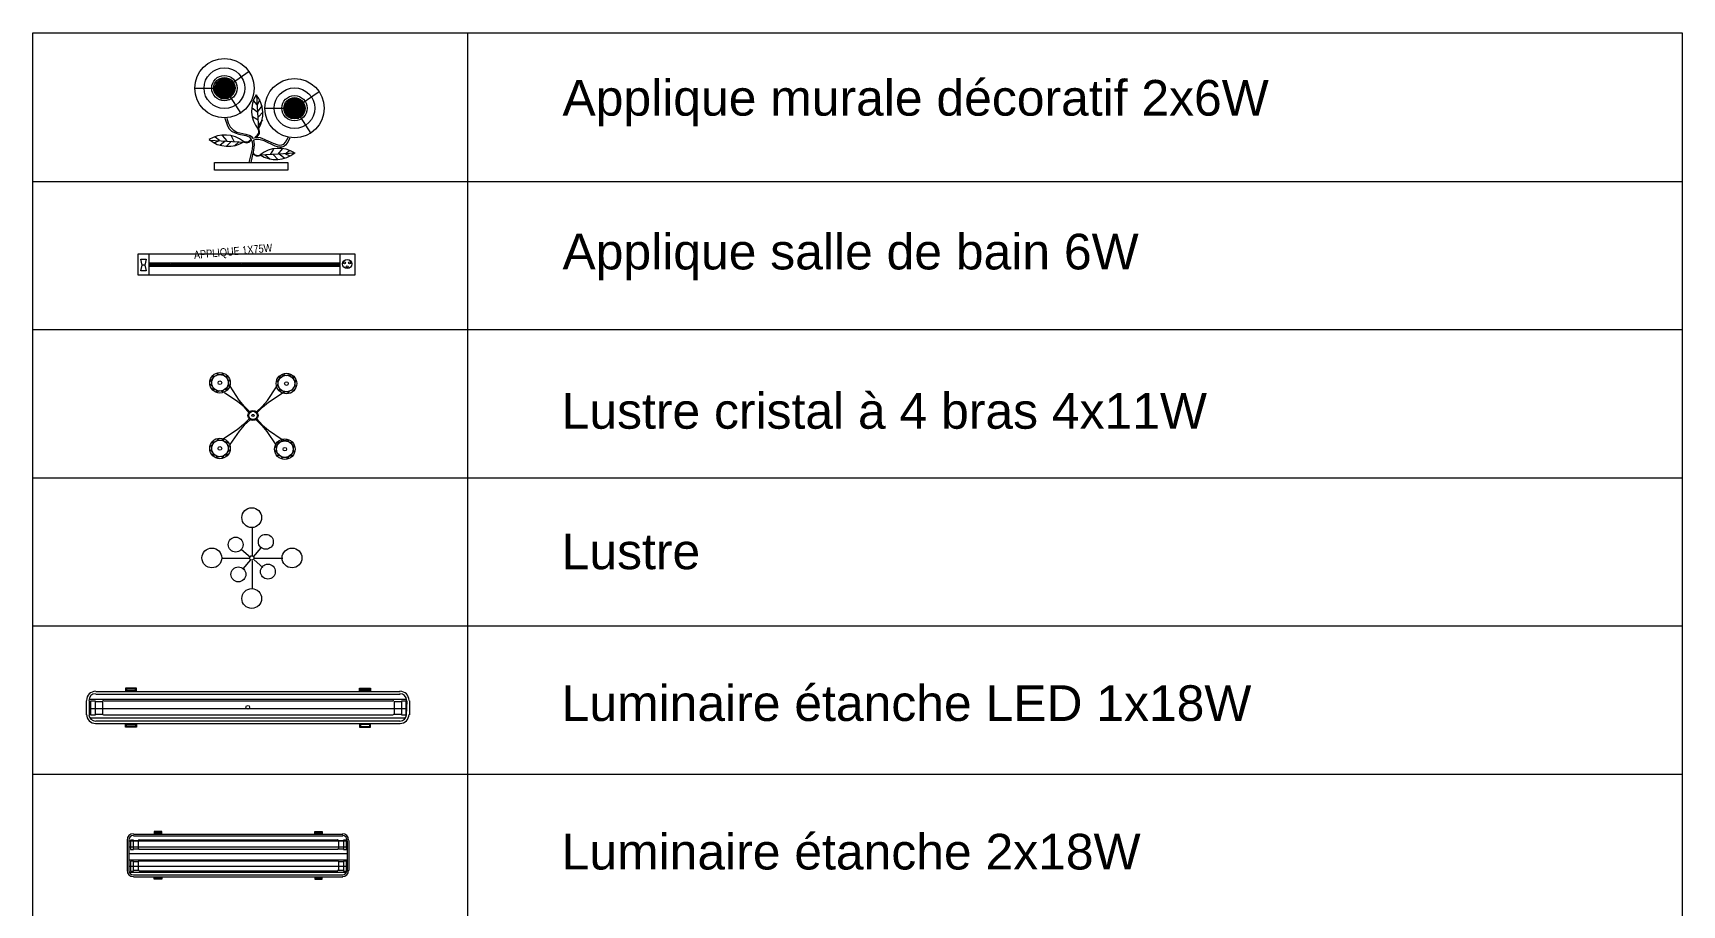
# Model space of a CAD drawing. Header units: centimetres. Extents: x -1638 to 1136, y -35 to 948.
# Drawn here: x -1140.1 to -685.6, y 603.1 to 843.5 of the extents above; entities that cross this region are included whole.
import ezdxf

# ---------------------------------------------------------------- set-up
doc = ezdxf.new("R2010")
doc.units = ezdxf.units.CM
for name, color, linetype in [('1 - Blocs Electriques', 1, 'Continuous'), ('2 - TEXTE', 1, 'Continuous'), ('PDF _APD ECL', 1, 'Continuous'), ('PDF _B Appareillage', 5, 'Continuous'), ('PDF _ECLAIRAGE', 1, 'Continuous'), ('PDF _Electricté', 7, 'Continuous')]:
    doc.layers.add(name, color=color, linetype=linetype)
doc.styles.add('PDF TechnicLite', font='techl___.ttf')
doc.styles.add('PDF TimesNewRomanPSMT', font='arial.ttf')

# ---------------------------------------------------------------- blocks, each defined once
blk = doc.blocks.new('Applique murale décoratif 2x6W')
at = {"layer": 'PDF _ECLAIRAGE', "lineweight": 0}
for points in [[(-0.22, 10.66), (-2.87, 8.83), (-6.09, 8.83)], [(-2.87, 8.83), (-1.13, 6.13)], [(0.91, 7.61), (0.65, 7.05), (0.26, 7.53)], [(0.57, 8.13), (0.78, 4.39)], [(7.35, 8.48), (4.7, 6.66), (1.48, 6.66)], [(-2.87, 5.61), (-2.57, 4.78), (-2.39, 4.48), (-2.13, 4.22), (-1.74, 4.05), (-1.35, 3.91), (-0.57, 3.74), (-0.22, 3.61), (-0.04, 3.39), (0.09, 3.09), (0.13, 2.7), (0.09, 2.26), (0, 1.83), (-0.26, 0.83)], [(-2.65, 5.61), (-2.48, 5.13), (-2.26, 4.7), (-1.96, 4.35), (-1.57, 4.13), (-0.57, 3.91), (-0.13, 3.74), (0.04, 3.65), (0.13, 3.48), (0.7, 3.57), (0.96, 3.52), (1.22, 3.44), (2.35, 2.91), (2.87, 2.74), (3.09, 2.7), (3.31, 2.74), (3.52, 2.83), (3.7, 3.04), (4, 3.52)], [(0.09, 6.74), (0.7, 6.26)], [(0.13, 5.79), (0.74, 5.44)], [(1.17, 7), (0.7, 6.39)], [(1.3, 6.31), (0.74, 5.74)], [(1.22, 5.44), (0.78, 4.87)], [(4.7, 6.66), (6.44, 3.96)], [(-4, 2.96), (-3.44, 3.22), (-3.91, 3.57)], [(-3.13, 3.74), (-2.65, 3.18)], [(-2.17, 3.7), (-1.87, 3.13)], [(-4.52, 3.26), (-0.78, 3.04)], [(-3.39, 2.7), (-2.83, 3.18)], [(-2.7, 2.57), (-2.13, 3.13)], [(-1.83, 2.61), (-1.3, 3.09)], [(4.18, 3.48), (3.87, 2.91), (3.7, 2.7), (3.52, 2.57), (3.31, 2.48), (3.09, 2.48), (2.83, 2.52), (2.57, 2.61), (1.39, 3.18), (1.09, 3.26), (0.83, 3.31), (0.52, 3.31), (0.26, 3.26), (0.3, 2.78), (0.26, 2.17), (0.09, 1.52), (-0.04, 0.83)], [(4.74, 1.83), (1, 1.61)], [(2.39, 2.26), (2.04, 1.7)], [(3.35, 2.31), (2.87, 1.74)], [(4.22, 1.52), (3.65, 1.78), (4.13, 2.13)], [(2.04, 1.17), (1.48, 1.65)], [(2.91, 1.13), (2.35, 1.7)], [(3.61, 1.26), (3, 1.74)]]:
    blk.add_lwpolyline(points, dxfattribs=at)
at = {"layer": 'PDF _ECLAIRAGE', "color": 43, "lineweight": 0, "true_color": 0xb4b283}
for points in [[(-2.44, 9.87), (-3.31, 9.87), (-2.44, 9.87)], [(-2.44, 7.74), (-3.31, 7.74), (-2.44, 7.74)], [(5.13, 5.61), (4.26, 5.61), (5.13, 5.61)]]:
    blk.add_lwpolyline(points, dxfattribs=at)
blk.add_lwpolyline([(-2.26, 7.87), (-2.26, 7.87), (-2.26, 7.87)], close=True, dxfattribs=at)
at = {"layer": 'PDF _ECLAIRAGE', "lineweight": 0}
blk.add_lwpolyline([(-0.03, 3.35, -0.43344), (-0.85, 3.1, 0.321076), (-4.57, 3.31)], format="xyb", dxfattribs=at)
blk.add_lwpolyline([(-3.96, 0.83), (3.96, 0.83), (3.96, 0), (-3.96, 0)], close=True, dxfattribs=at)
for centre, radius in [((-2.9, 8.87), 3.2), ((-2.9, 8.87), 2.2), ((-2.9, 8.87), 1.37), ((-2.9, 8.87), 1.15), ((4.67, 6.7), 3.2), ((4.67, 6.7), 2.2), ((4.67, 6.7), 1.37), ((4.67, 6.7), 1.15)]:
    blk.add_circle(centre, radius, dxfattribs=at)
for centre, radius, start, end in [((3.23, 6.44), 3.2, 147.5738, 218.7762), ((-1.94, 6.13), 3.2, 327.4255, 39.4574), ((0.23, 4.17), 0.587, 289.715, 30.3277), ((0.36, 4.13), 0.544, 290.1599, 37.2438), ((-2.51, 5.78), 3.2, 230.5426, 302.5745), ((-0.51, 3.52), 0.544, 232.7562, 339.8401), ((0.67, 2.09), 0.544, 200.1599, 307.2438), ((0.71, 2.17), 0.587, 204.8456, 300.3277), ((2.67, 4.35), 3.2, 237.4255, 309.4574), ((2.97, -0.83), 3.2, 57.5738, 128.7762)]:
    blk.add_arc(centre, radius, start, end, dxfattribs=at)
at = {"layer": 'PDF _ECLAIRAGE', "color": 43, "true_color": 0xb4b283, "transparency": 33554559}
for points in [[(-3.91, 9.22), (-2.57, 9.05), (-4, 9.05)], [(-2.57, 9.05), (-4, 9.05), (-2.87, 8.83)], [(-4, 9.05), (-2.87, 8.83), (-4, 8.83)], [(-3.83, 9.44), (-2.26, 9.22), (-3.91, 9.22)], [(-2.26, 9.22), (-3.91, 9.22), (-2.57, 9.05)], [(-3.7, 9.61), (-1.96, 9.44), (-3.83, 9.44)], [(-3.83, 9.44), (-1.96, 9.44), (-1.96, 9.44)], [(-1.96, 9.44), (-1.96, 9.44), (-3.83, 9.44)], [(-1.96, 9.44), (-3.83, 9.44), (-2.26, 9.22)], [(-2.09, 9.61), (-3.65, 9.61), (-3.7, 9.61)], [(-2.09, 9.61), (-3.7, 9.61), (-1.96, 9.44)], [(-3.52, 9.74), (-2.09, 9.61), (-3.65, 9.61)], [(-3.65, 9.61), (-2.09, 9.61), (-2.09, 9.61)], [(-3.48, 9.79), (-2.26, 9.74), (-3.52, 9.74)], [(-2.26, 9.74), (-3.52, 9.74), (-2.09, 9.61)], [(-3.31, 9.87), (-2.26, 9.79), (-3.48, 9.79)], [(-2.26, 9.79), (-3.48, 9.79), (-2.26, 9.74)], [(-3.13, 9.92), (-2.44, 9.87), (-3.31, 9.87)], [(-3.31, 9.87), (-2.44, 9.87), (-2.44, 9.87)], [(-2.44, 9.87), (-3.31, 9.87), (-2.26, 9.79)], [(-2.65, 9.92), (-3.09, 9.92), (-3.13, 9.92)], [(-2.65, 9.92), (-3.13, 9.92), (-2.44, 9.87)], [(-2.87, 9.96), (-2.65, 9.92), (-3.09, 9.92)], [(-3.09, 9.92), (-2.65, 9.92), (-2.65, 9.92)], [(-2.61, 8.96), (-1.74, 8.83), (-2.87, 8.83)], [(-2.39, 9.13), (-1.74, 8.96), (-2.61, 8.96)], [(-1.74, 8.96), (-2.61, 8.96), (-1.74, 8.83)], [(-2.17, 9.31), (-1.78, 9.13), (-2.39, 9.13)], [(-1.78, 9.13), (-2.39, 9.13), (-1.74, 8.96)], [(-1.96, 9.44), (-1.87, 9.31), (-2.17, 9.31)], [(-1.87, 9.31), (-2.17, 9.31), (-1.78, 9.13)], [(-1.96, 9.44), (-1.91, 9.44), (-1.91, 9.44)], [(-1.91, 9.44), (-1.96, 9.44), (-1.87, 9.31)], [(-2.87, 8.83), (-4, 8.83), (-2.74, 8.57)], [(-4, 8.83), (-2.74, 8.57), (-4, 8.57)], [(-2.74, 8.57), (-4, 8.57), (-2.61, 8.4)], [(-4, 8.57), (-2.61, 8.4), (-3.91, 8.4)], [(-2.61, 8.4), (-3.91, 8.4), (-2.48, 8.18)], [(-3.91, 8.4), (-2.48, 8.18), (-3.83, 8.18)], [(-2.48, 8.18), (-3.83, 8.18), (-2.35, 8)], [(-3.83, 8.18), (-2.35, 8), (-3.7, 8)], [(-2.35, 8), (-3.7, 8), (-2.26, 7.87)], [(-3.7, 8), (-2.26, 7.87), (-3.52, 7.87)], [(-2.26, 7.87), (-3.52, 7.87), (-3.48, 7.87)], [(-3.52, 7.87), (-2.26, 7.87), (-2.26, 7.87)], [(-2.26, 7.87), (-3.48, 7.87), (-2.44, 7.74)], [(-3.48, 7.87), (-2.44, 7.74), (-3.31, 7.74)], [(-3.31, 7.74), (-2.44, 7.74), (-2.44, 7.74)], [(-2.44, 7.74), (-3.31, 7.74), (-2.65, 7.7)], [(-3.31, 7.74), (-2.65, 7.7), (-3.13, 7.7)], [(-3.13, 7.7), (-3.09, 7.7), (-2.65, 7.7)], [(-3.13, 7.7), (-2.65, 7.7), (-2.65, 7.7)], [(-3.09, 7.7), (-2.65, 7.7), (-2.87, 7.66)], [(-1.74, 8.83), (-2.87, 8.83), (-1.74, 8.61)], [(-2.87, 8.83), (-1.74, 8.61), (-2.74, 8.61)], [(-1.74, 8.61), (-2.74, 8.61), (-1.78, 8.44)], [(-2.74, 8.61), (-1.78, 8.44), (-2.65, 8.44)], [(-1.78, 8.44), (-2.65, 8.44), (-1.87, 8.26)], [(-2.65, 8.44), (-1.87, 8.26), (-2.52, 8.26)], [(-1.87, 8.26), (-2.52, 8.26), (-2, 8.09)], [(-2.52, 8.26), (-2, 8.09), (-2.44, 8.09)], [(-2, 8.09), (-2.44, 8.09), (-2.09, 7.96)], [(-2.44, 8.09), (-2.09, 7.96), (-2.35, 7.96)], [(-2.09, 7.96), (-2.35, 7.96), (-2.26, 7.87)], [(-2.35, 7.96), (-2.26, 7.87), (-2.26, 7.87)], [(3.74, 7.31), (5.31, 7.09), (3.65, 7.09)], [(3.78, 7.31), (5.61, 7.31), (3.74, 7.31)], [(5.61, 7.31), (3.74, 7.31), (5.31, 7.09)], [(3.87, 7.48), (5.65, 7.31), (3.78, 7.31)], [(5.65, 7.31), (3.78, 7.31), (5.61, 7.31)], [(3.91, 7.48), (5.52, 7.48), (3.87, 7.48)], [(5.52, 7.48), (3.87, 7.48), (5.65, 7.31)], [(4.05, 7.61), (5.48, 7.48), (3.91, 7.48)], [(5.48, 7.48), (3.91, 7.48), (5.52, 7.48)], [(4.09, 7.61), (5.35, 7.61), (4.05, 7.61)], [(5.35, 7.61), (4.05, 7.61), (5.48, 7.48)], [(4.26, 7.7), (5.31, 7.61), (4.09, 7.61)], [(5.31, 7.61), (4.09, 7.61), (5.35, 7.61)], [(4.31, 7.74), (5.13, 7.7), (4.26, 7.7)], [(5.13, 7.7), (4.26, 7.7), (5.31, 7.61)], [(4.48, 7.79), (5.13, 7.74), (4.31, 7.74)], [(5.13, 7.74), (4.31, 7.74), (5.13, 7.7)], [(4.92, 7.79), (4.52, 7.79), (4.48, 7.79)], [(4.92, 7.79), (4.48, 7.79), (5.13, 7.74)], [(4.7, 7.79), (4.92, 7.79), (4.52, 7.79)], [(4.52, 7.79), (4.92, 7.79), (4.92, 7.79)], [(5.44, 7.18), (5.79, 7), (5.18, 7)], [(5.61, 7.31), (5.74, 7.18), (5.44, 7.18)], [(5.74, 7.18), (5.44, 7.18), (5.79, 7)], [(5.65, 7.31), (5.61, 7.31), (5.61, 7.31)], [(5.65, 7.31), (5.61, 7.31), (5.74, 7.18)], [(3.65, 7.09), (5, 6.87), (3.57, 6.87)], [(5, 6.87), (3.57, 6.87), (4.7, 6.66)], [(3.57, 6.87), (4.7, 6.66), (3.57, 6.66)], [(4.7, 6.66), (3.57, 6.66), (4.83, 6.48)], [(3.57, 6.66), (4.83, 6.48), (3.57, 6.48)], [(4.83, 6.48), (3.57, 6.48), (4.83, 6.44)], [(3.57, 6.48), (4.83, 6.44), (3.57, 6.44)], [(4.83, 6.44), (3.57, 6.44), (4.96, 6.31)], [(3.57, 6.44), (4.96, 6.31), (3.61, 6.31)], [(4.96, 6.31), (3.61, 6.31), (5, 6.22)], [(3.61, 6.31), (5, 6.22), (3.65, 6.22)], [(5.31, 7.09), (3.65, 7.09), (5, 6.87)], [(5, 6.22), (3.65, 6.22), (5.05, 6.13)], [(3.65, 6.22), (5.05, 6.13), (3.7, 6.13)], [(5.05, 6.13), (3.7, 6.13), (5.09, 6.05)], [(3.7, 6.13), (5.09, 6.05), (3.74, 6.05)], [(5.09, 6.05), (3.74, 6.05), (5.18, 5.96)], [(3.74, 6.05), (5.18, 5.96), (3.83, 5.96)], [(5.18, 5.96), (3.83, 5.96), (5.22, 5.87)], [(3.83, 5.96), (5.22, 5.87), (3.87, 5.87)], [(5.22, 5.87), (3.87, 5.87), (5.26, 5.83)], [(3.87, 5.87), (5.26, 5.83), (3.91, 5.83)], [(5.26, 5.83), (3.91, 5.83), (5.31, 5.74)], [(3.91, 5.83), (5.31, 5.74), (4.05, 5.74)], [(5.31, 5.74), (4.05, 5.74), (5.31, 5.7)], [(4.05, 5.74), (5.31, 5.7), (4.09, 5.7)], [(5.31, 5.7), (4.09, 5.7), (5.13, 5.61)], [(4.09, 5.7), (5.13, 5.61), (4.26, 5.61)], [(4.26, 5.61), (5.13, 5.61), (5.13, 5.61)], [(5.13, 5.61), (4.26, 5.61), (4.92, 5.57)], [(4.26, 5.61), (4.92, 5.57), (4.48, 5.57)], [(4.48, 5.57), (4.52, 5.52), (4.92, 5.52)], [(4.48, 5.57), (4.92, 5.57), (4.92, 5.52)], [(4.52, 5.52), (4.92, 5.52), (4.7, 5.52)], [(4.96, 6.83), (5.83, 6.66), (4.7, 6.66)], [(5.83, 6.66), (4.7, 6.66), (5.83, 6.48)], [(4.7, 6.66), (5.83, 6.48), (4.83, 6.48)], [(5.83, 6.48), (4.83, 6.48), (5.83, 6.44)], [(4.83, 6.48), (5.83, 6.44), (4.83, 6.44)], [(5.83, 6.44), (4.83, 6.44), (5.79, 6.31)], [(4.83, 6.44), (5.79, 6.31), (4.96, 6.31)], [(5.18, 7), (5.83, 6.83), (4.96, 6.83)], [(5.83, 6.83), (4.96, 6.83), (5.83, 6.66)], [(5.79, 6.31), (4.96, 6.31), (5.74, 6.22)], [(4.96, 6.31), (5.74, 6.22), (5, 6.22)], [(5.74, 6.22), (5, 6.22), (5.7, 6.13)], [(5, 6.22), (5.7, 6.13), (5.05, 6.13)], [(5.7, 6.13), (5.05, 6.13), (5.61, 5.96)], [(5.05, 6.13), (5.61, 5.96), (5.18, 5.96)], [(5.79, 7), (5.18, 7), (5.83, 6.83)], [(5.61, 5.96), (5.18, 5.96), (5.52, 5.87)], [(5.18, 5.96), (5.52, 5.87), (5.22, 5.87)], [(5.52, 5.87), (5.22, 5.87), (5.48, 5.83)], [(5.22, 5.87), (5.48, 5.83), (5.26, 5.83)], [(5.26, 5.83), (5.31, 5.74), (5.35, 5.74)], [(5.26, 5.83), (5.48, 5.83), (5.35, 5.74)], [(5.31, 5.74), (5.35, 5.74), (5.31, 5.7)]]:
    blk.add_solid(points, dxfattribs=at)
blk = doc.blocks.new('Applique salle de bain 6W')
at = {"layer": 'PDF _ECLAIRAGE', "lineweight": 0}
for points in [[(-11.7, 0), (-11.7, 2.31), (11.7, 2.31), (11.7, 0)], [(-10.96, 1.09), (-11.27, 1.09), (-11.4, 1.74), (-10.83, 1.74)]]:
    blk.add_lwpolyline(points, close=True, dxfattribs=at)
for points in [[(-10.53, 2.31), (-10.53, 0)], [(10.09, 2.31), (10.09, 0)], [(-10.96, 1.09), (-10.83, 0.48), (-11.4, 0.48), (-11.27, 1.09)], [(9.61, 1), (10.09, 1), (10.09, 1.3), (-10.53, 1.3), (-10.53, 1), (10.09, 1), (10.09, 1.3)], [(-10.53, 1.17), (-9.79, 1.17)], [(-10.53, 1.13), (-10, 1.13)], [(-10.53, 1.09), (-10.18, 1.09)], [(-10.53, 1.04), (-10.35, 1.04)], [(-10.48, 1), (-10.48, 1.3)], [(-10.44, 1.13), (-10.44, 1.3)], [(-10.35, 1.22), (-9.61, 1.22)], [(-10.35, 1), (-10.35, 1.13)], [(-10.31, 1), (-10.31, 1.3)], [(-10.27, 1), (-10.27, 1.3)], [(-10.22, 1), (-10.22, 1.3)], [(-10.18, 1), (-9.44, 1), (-9.44, 1.3)], [(-10.18, 1.13), (-10.18, 1.3)], [(-10.18, 1.26), (-9.44, 1.26)], [(-10.09, 1), (-10.09, 1.13)], [(-10.05, 1), (-10.05, 1.3)], [(-10, 1), (-10, 1.3)], [(-10, 1.04), (-9.27, 1.04)], [(-9.96, 1), (-9.96, 1.3)], [(-9.92, 1.13), (-9.92, 1.3)], [(-9.79, 1), (-9.79, 1.13)], [(-9.79, 1.09), (-9.09, 1.09)], [(-9.74, 1), (-9.74, 1.3)], [(-9.7, 1), (-9.7, 1.3)], [(-9.66, 1), (-9.66, 1.3)], [(-9.61, 1.3), (-9.61, 1.13), (-8.87, 1.13)], [(-9.53, 1), (-9.53, 1.13)], [(-9.48, 1), (-9.48, 1.3)], [(-9.44, 1.17), (-8.7, 1.17)], [(-9.4, 1), (-9.4, 1.3)], [(-9.35, 1.13), (-9.35, 1.3)], [(-9.27, 1.22), (-8.53, 1.22)], [(-9.27, 1), (-9.27, 1.13)], [(-9.22, 1), (-9.22, 1.3)], [(-9.18, 1), (-9.18, 1.3)], [(-9.13, 1), (-9.13, 1.3)], [(-9.09, 1), (-8.35, 1), (-8.35, 1.3)], [(-9.09, 1.13), (-9.09, 1.3)], [(-9.09, 1.26), (-8.35, 1.26)], [(-8.96, 1), (-8.96, 1.13)], [(-8.92, 1), (-8.92, 1.3)], [(-8.87, 1), (-8.87, 1.3)], [(-8.87, 1.04), (-8.18, 1.04)], [(-8.83, 1), (-8.83, 1.3)], [(-8.79, 1.13), (-8.79, 1.3)], [(-8.7, 1), (-8.7, 1.13)], [(-8.7, 1.09), (-7.96, 1.09)], [(-8.66, 1), (-8.66, 1.3)], [(-8.61, 1), (-8.61, 1.3)], [(-8.57, 1), (-8.57, 1.3)], [(-8.53, 1.3), (-8.53, 1.13), (-7.79, 1.13)], [(-8.44, 1), (-8.44, 1.13)], [(-8.4, 1), (-8.4, 1.3)], [(-8.35, 1.17), (-7.61, 1.17)], [(-8.31, 1), (-8.31, 1.3)], [(-8.26, 1.13), (-8.26, 1.3)], [(-8.18, 1.22), (-7.44, 1.22)], [(-8.18, 1), (-8.18, 1.13)], [(-8.09, 1), (-8.09, 1.3)], [(-8.05, 1), (-8.05, 1.3)], [(-8, 1), (-8, 1.3)], [(-7.96, 1), (-7.22, 1), (-7.22, 1.3)], [(-7.96, 1.13), (-7.96, 1.3)], [(-7.96, 1.26), (-7.22, 1.26)], [(-7.87, 1), (-7.87, 1.13)], [(-7.83, 1), (-7.83, 1.3)], [(-7.79, 1), (-7.79, 1.3)], [(-7.79, 1.04), (-7.05, 1.04)], [(-7.74, 1), (-7.74, 1.3)], [(-7.7, 1.13), (-7.7, 1.3)], [(-7.61, 1), (-7.61, 1.13)], [(-7.61, 1.09), (-6.87, 1.09)], [(-7.57, 1), (-7.57, 1.3)], [(-7.53, 1), (-7.53, 1.3)], [(-7.48, 1), (-7.48, 1.3)], [(-7.44, 1.3), (-7.44, 1.13), (-6.7, 1.13)], [(-7.35, 1), (-7.35, 1.13)], [(-7.26, 1), (-7.26, 1.3)], [(-7.22, 1.17), (-6.52, 1.17)], [(-7.18, 1), (-7.18, 1.3)], [(-7.13, 1.13), (-7.13, 1.3)], [(-7.05, 1.22), (-6.31, 1.22)], [(-7.05, 1), (-7.05, 1.13)], [(-7, 1), (-7, 1.3)], [(-6.96, 1), (-6.96, 1.3)], [(-6.92, 1), (-6.92, 1.3)], [(-6.87, 1), (-6.13, 1), (-6.13, 1.3)], [(-6.87, 1.13), (-6.87, 1.3)], [(-6.87, 1.26), (-6.13, 1.26)], [(-6.79, 1), (-6.79, 1.13)], [(-6.74, 1), (-6.74, 1.3)], [(-6.7, 1), (-6.7, 1.3)], [(-6.7, 1.04), (-5.96, 1.04)], [(-6.66, 1), (-6.66, 1.3)], [(-6.61, 1.13), (-6.61, 1.3)], [(-6.52, 1), (-6.52, 1.13)], [(-6.52, 1.09), (-5.79, 1.09)], [(-6.48, 1), (-6.48, 1.3)], [(-6.39, 1), (-6.39, 1.3)], [(-6.35, 1), (-6.35, 1.3)], [(-6.31, 1.3), (-6.31, 1.13), (-5.61, 1.13)], [(-6.22, 1), (-6.22, 1.13)], [(-6.18, 1), (-6.18, 1.3)], [(-6.13, 1.17), (-5.39, 1.17)], [(-6.09, 1), (-6.09, 1.3)], [(-6.05, 1.13), (-6.05, 1.3)], [(-5.96, 1.22), (-5.22, 1.22)], [(-5.96, 1), (-5.96, 1.13)], [(-5.92, 1), (-5.92, 1.3)], [(-5.87, 1), (-5.87, 1.3)], [(-5.83, 1), (-5.83, 1.3)], [(-5.79, 1), (-5.05, 1), (-5.05, 1.3)], [(-5.79, 1.13), (-5.79, 1.3)], [(-5.79, 1.26), (-5.05, 1.26)], [(-5.7, 1), (-5.7, 1.13)], [(-5.65, 1), (-5.65, 1.3)], [(-5.61, 1), (-5.61, 1.3)], [(-5.61, 1.04), (-4.87, 1.04)], [(-5.52, 1), (-5.52, 1.3)], [(-5.48, 1.13), (-5.48, 1.3)], [(-5.39, 1), (-5.39, 1.13)], [(-5.39, 1.09), (-4.65, 1.09)], [(-5.35, 1), (-5.35, 1.3)], [(-5.31, 1), (-5.31, 1.3)], [(-5.26, 1), (-5.26, 1.3)], [(-5.22, 1.3), (-5.22, 1.13), (-4.48, 1.13)], [(-5.13, 1), (-5.13, 1.13)], [(-5.09, 1), (-5.09, 1.3)], [(-5.05, 1.17), (-4.31, 1.17)], [(-5, 1), (-5, 1.3)], [(-4.96, 1.13), (-4.96, 1.3)], [(-4.87, 1.22), (-4.13, 1.22)], [(-4.87, 1), (-4.87, 1.13)], [(-4.83, 1), (-4.83, 1.3)], [(-4.78, 1), (-4.78, 1.3)], [(-4.7, 1), (-4.7, 1.3)], [(-4.65, 1), (-3.96, 1), (-3.96, 1.3)], [(-4.65, 1.13), (-4.65, 1.3)], [(-4.65, 1.26), (-3.96, 1.26)], [(-4.57, 1), (-4.57, 1.13)], [(-4.52, 1), (-4.52, 1.3)], [(-4.48, 1), (-4.48, 1.3)], [(-4.48, 1.04), (-3.74, 1.04)], [(-4.44, 1), (-4.44, 1.3)], [(-4.39, 1.13), (-4.39, 1.3)], [(-4.31, 1), (-4.31, 1.13)], [(-4.31, 1.09), (-3.57, 1.09)], [(-4.26, 1), (-4.26, 1.3)], [(-4.22, 1), (-4.22, 1.3)], [(-4.18, 1), (-4.18, 1.3)], [(-4.13, 1.3), (-4.13, 1.13), (-3.39, 1.13)], [(-4.05, 1), (-4.05, 1.13)], [(-4, 1), (-4, 1.3)], [(-3.96, 1.17), (-3.22, 1.17)], [(-3.91, 1), (-3.91, 1.3)], [(-3.83, 1.13), (-3.83, 1.3)], [(-3.74, 1.22), (-3, 1.22)], [(-3.74, 1), (-3.74, 1.13)], [(-3.7, 1), (-3.7, 1.3)], [(-3.65, 1), (-3.65, 1.3)], [(-3.61, 1), (-3.61, 1.3)], [(-3.57, 1), (-2.83, 1), (-2.83, 1.3)], [(-3.57, 1.13), (-3.57, 1.3)], [(-3.57, 1.26), (-2.83, 1.26)], [(-3.48, 1), (-3.48, 1.13)], [(-3.44, 1), (-3.44, 1.3)], [(-3.39, 1), (-3.39, 1.3)], [(-3.39, 1.04), (-2.65, 1.04)], [(-3.35, 1), (-3.35, 1.3)], [(-3.31, 1.13), (-3.31, 1.3)], [(-3.22, 1), (-3.22, 1.13)], [(-3.22, 1.09), (-2.48, 1.09)], [(-3.18, 1), (-3.18, 1.3)], [(-3.13, 1), (-3.13, 1.3)], [(-3.09, 1), (-3.09, 1.3)], [(-3, 1.3), (-3, 1.13), (-2.31, 1.13)], [(-2.91, 1), (-2.91, 1.13)], [(-2.87, 1), (-2.87, 1.3)], [(-2.83, 1.17), (-2.09, 1.17)], [(-2.78, 1), (-2.78, 1.3)], [(-2.74, 1.13), (-2.74, 1.3)], [(-2.65, 1.22), (-1.91, 1.22)], [(-2.65, 1), (-2.65, 1.13)], [(-2.61, 1), (-2.61, 1.3)], [(-2.57, 1), (-2.57, 1.3)], [(-2.52, 1), (-2.52, 1.3)], [(-2.48, 1), (-1.74, 1), (-1.74, 1.3)], [(-2.48, 1.13), (-2.48, 1.3)], [(-2.48, 1.26), (-1.74, 1.26)], [(-2.39, 1), (-2.39, 1.13)], [(-2.35, 1), (-2.35, 1.3)], [(-2.31, 1), (-2.31, 1.3)], [(-2.31, 1.04), (-1.57, 1.04)], [(-2.26, 1), (-2.26, 1.3)], [(-2.22, 1.13), (-2.22, 1.3)], [(-2.09, 1), (-2.09, 1.13)], [(-2.09, 1.09), (-1.39, 1.09)], [(-2.04, 1), (-2.04, 1.3)], [(-2, 1), (-2, 1.3)], [(-1.96, 1), (-1.96, 1.3)], [(-1.91, 1.3), (-1.91, 1.13), (-1.17, 1.13)], [(-1.83, 1), (-1.83, 1.13)], [(-1.78, 1), (-1.78, 1.3)], [(-1.74, 1.17), (-1, 1.17)], [(-1.7, 1), (-1.7, 1.3)], [(-1.65, 1.13), (-1.65, 1.3)], [(-1.57, 1.22), (-0.83, 1.22)], [(-1.57, 1), (-1.57, 1.13)], [(-1.52, 1), (-1.52, 1.3)], [(-1.48, 1), (-1.48, 1.3)], [(-1.44, 1), (-1.44, 1.3)], [(-1.39, 1), (-0.65, 1), (-0.65, 1.3)], [(-1.39, 1.13), (-1.39, 1.3)], [(-1.39, 1.26), (-0.65, 1.26)], [(-1.26, 1), (-1.26, 1.13)], [(-1.22, 1), (-1.22, 1.3)], [(-1.17, 1), (-1.17, 1.3)], [(-1.17, 1.04), (-0.43, 1.04)], [(-1.13, 1), (-1.13, 1.3)], [(-1.09, 1.13), (-1.09, 1.3)], [(-1, 1), (-1, 1.13)], [(-1, 1.09), (-0.26, 1.09)], [(-0.96, 1), (-0.96, 1.3)], [(-0.91, 1), (-0.91, 1.3)], [(-0.87, 1), (-0.87, 1.3)], [(-0.83, 1.3), (-0.83, 1.13), (-0.09, 1.13)], [(-0.74, 1), (-0.74, 1.13)], [(-0.7, 1), (-0.7, 1.3)], [(-0.65, 1.17), (0.09, 1.17)], [(-0.61, 1), (-0.61, 1.3)], [(-0.57, 1.13), (-0.57, 1.3)], [(-0.43, 1.22), (0.26, 1.22)], [(-0.43, 1), (-0.43, 1.13)], [(-0.39, 1), (-0.39, 1.3)], [(-0.35, 1), (-0.35, 1.3)], [(-0.3, 1), (-0.3, 1.3)], [(-0.26, 1), (0.48, 1), (0.48, 1.3)], [(-0.26, 1.13), (-0.26, 1.3)], [(-0.26, 1.26), (0.48, 1.26)], [(-0.17, 1), (-0.17, 1.13)], [(-0.13, 1), (-0.13, 1.3)], [(-0.09, 1), (-0.09, 1.3)], [(-0.09, 1.04), (0.65, 1.04)], [(-0.04, 1), (-0.04, 1.3)], [(0, 1.13), (0, 1.3)], [(0.09, 1), (0.09, 1.13)], [(0.09, 1.09), (0.83, 1.09)], [(0.13, 1), (0.13, 1.3)], [(0.17, 1), (0.17, 1.3)], [(0.22, 1), (0.22, 1.3)], [(0.26, 1.3), (0.26, 1.13), (1, 1.13)], [(0.39, 1), (0.39, 1.13)], [(0.43, 1), (0.43, 1.3)], [(0.48, 1.17), (1.17, 1.17)], [(0.52, 1), (0.52, 1.3)], [(0.57, 1.13), (0.57, 1.3)], [(0.65, 1.22), (1.39, 1.22)], [(0.65, 1), (0.65, 1.13)], [(0.7, 1), (0.7, 1.3)], [(0.74, 1), (0.74, 1.3)], [(0.78, 1), (0.78, 1.3)], [(0.83, 1), (1.57, 1), (1.57, 1.3)], [(0.83, 1.13), (0.83, 1.3)], [(0.83, 1.26), (1.57, 1.26)], [(0.91, 1), (0.91, 1.13)], [(0.96, 1), (0.96, 1.3)], [(1, 1), (1, 1.3)], [(1, 1.04), (1.74, 1.04)], [(1.04, 1), (1.04, 1.3)], [(1.09, 1.13), (1.09, 1.3)], [(1.17, 1), (1.17, 1.13)], [(1.17, 1.09), (1.91, 1.09)], [(1.26, 1), (1.26, 1.3)], [(1.3, 1), (1.3, 1.3)], [(1.35, 1), (1.35, 1.3)], [(1.39, 1.3), (1.39, 1.13), (2.13, 1.13)], [(1.48, 1), (1.48, 1.13)], [(1.52, 1), (1.52, 1.3)], [(1.57, 1.17), (2.31, 1.17)], [(1.61, 1), (1.61, 1.3)], [(1.65, 1.13), (1.65, 1.3)], [(1.74, 1.22), (2.48, 1.22)], [(1.74, 1), (1.74, 1.13)], [(1.78, 1), (1.78, 1.3)], [(1.83, 1), (1.83, 1.3)], [(1.87, 1), (1.87, 1.3)], [(1.91, 1), (2.65, 1), (2.65, 1.3)], [(1.91, 1.13), (1.91, 1.3)], [(1.91, 1.26), (2.65, 1.26)], [(2, 1), (2, 1.13)], [(2.09, 1), (2.09, 1.3)], [(2.13, 1), (2.13, 1.3)], [(2.13, 1.04), (2.83, 1.04)], [(2.17, 1), (2.17, 1.3)], [(2.22, 1.13), (2.22, 1.3)], [(2.31, 1), (2.31, 1.13)], [(2.31, 1.09), (3.04, 1.09)], [(2.35, 1), (2.35, 1.3)], [(2.39, 1), (2.39, 1.3)], [(2.44, 1), (2.44, 1.3)], [(2.48, 1.3), (2.48, 1.13), (3.22, 1.13)], [(2.57, 1), (2.57, 1.13)], [(2.61, 1), (2.61, 1.3)], [(2.65, 1.17), (3.39, 1.17)], [(2.7, 1), (2.7, 1.3)], [(2.74, 1.13), (2.74, 1.3)], [(2.83, 1.22), (3.57, 1.22)], [(2.83, 1), (2.83, 1.13)], [(2.87, 1), (2.87, 1.3)], [(2.96, 1), (2.96, 1.3)], [(3, 1), (3, 1.3)], [(3.04, 1), (3.78, 1), (3.78, 1.3)], [(3.04, 1.13), (3.04, 1.3)], [(3.04, 1.26), (3.78, 1.26)], [(3.13, 1), (3.13, 1.13)], [(3.18, 1), (3.18, 1.3)], [(3.22, 1), (3.22, 1.3)], [(3.22, 1.04), (3.96, 1.04)], [(3.26, 1), (3.26, 1.3)], [(3.31, 1.13), (3.31, 1.3)], [(3.39, 1), (3.39, 1.13)], [(3.39, 1.09), (4.13, 1.09)], [(3.44, 1), (3.44, 1.3)], [(3.48, 1), (3.48, 1.3)], [(3.52, 1), (3.52, 1.3)], [(3.57, 1.3), (3.57, 1.13), (4.31, 1.13)], [(3.65, 1), (3.65, 1.13)], [(3.7, 1), (3.7, 1.3)], [(3.78, 1.17), (4.48, 1.17)], [(3.83, 1), (3.83, 1.3)], [(3.87, 1.13), (3.87, 1.3)], [(3.96, 1.22), (4.7, 1.22)], [(3.96, 1), (3.96, 1.13)], [(4, 1), (4, 1.3)], [(4.05, 1), (4.05, 1.3)], [(4.09, 1), (4.09, 1.3)], [(4.13, 1), (4.87, 1), (4.87, 1.3)], [(4.13, 1.13), (4.13, 1.3)], [(4.13, 1.26), (4.87, 1.26)], [(4.22, 1), (4.22, 1.13)], [(4.26, 1), (4.26, 1.3)], [(4.31, 1), (4.31, 1.3)], [(4.31, 1.04), (5.05, 1.04)], [(4.35, 1), (4.35, 1.3)], [(4.39, 1.13), (4.39, 1.3)], [(4.48, 1), (4.48, 1.13)], [(4.48, 1.09), (5.22, 1.09)], [(4.52, 1), (4.52, 1.3)], [(4.57, 1), (4.57, 1.3)], [(4.65, 1), (4.65, 1.3)], [(4.7, 1.3), (4.7, 1.13), (5.39, 1.13)], [(4.78, 1), (4.78, 1.13)], [(4.83, 1), (4.83, 1.3)], [(4.87, 1.17), (5.61, 1.17)], [(4.92, 1), (4.92, 1.3)], [(4.96, 1.13), (4.96, 1.3)], [(5.05, 1.22), (5.79, 1.22)], [(5.05, 1), (5.05, 1.13)], [(5.09, 1), (5.09, 1.3)], [(5.13, 1), (5.13, 1.3)], [(5.18, 1), (5.18, 1.3)], [(5.22, 1), (5.96, 1), (5.96, 1.3)], [(5.22, 1.13), (5.22, 1.3)], [(5.22, 1.26), (5.96, 1.26)], [(5.31, 1), (5.31, 1.13)], [(5.35, 1), (5.35, 1.3)], [(5.39, 1), (5.39, 1.3)], [(5.39, 1.04), (6.13, 1.04)], [(5.48, 1), (5.48, 1.3)], [(5.52, 1.13), (5.52, 1.3)], [(5.61, 1), (5.61, 1.13)], [(5.61, 1.09), (6.35, 1.09)], [(5.65, 1), (5.65, 1.3)], [(5.7, 1), (5.7, 1.3)], [(5.74, 1), (5.74, 1.3)], [(5.79, 1.3), (5.79, 1.13), (6.52, 1.13)], [(5.87, 1), (5.87, 1.13)], [(5.92, 1), (5.92, 1.3)], [(5.96, 1.17), (6.7, 1.17)], [(6, 1), (6, 1.3)], [(6.05, 1.13), (6.05, 1.3)], [(6.13, 1.22), (6.87, 1.22)], [(6.13, 1), (6.13, 1.13)], [(6.18, 1), (6.18, 1.3)], [(6.22, 1), (6.22, 1.3)], [(6.26, 1), (6.26, 1.3)], [(6.35, 1), (7.05, 1), (7.05, 1.3)], [(6.35, 1.13), (6.35, 1.3)], [(6.35, 1.26), (7.05, 1.26)], [(6.44, 1), (6.44, 1.13)], [(6.48, 1), (6.48, 1.3)], [(6.52, 1), (6.52, 1.3)], [(6.52, 1.04), (7.26, 1.04)], [(6.57, 1), (6.57, 1.3)], [(6.61, 1.13), (6.61, 1.3)], [(6.7, 1), (6.7, 1.13)], [(6.7, 1.09), (7.44, 1.09)], [(6.74, 1), (6.74, 1.3)], [(6.79, 1), (6.79, 1.3)], [(6.83, 1), (6.83, 1.3)], [(6.87, 1.3), (6.87, 1.13), (7.61, 1.13)], [(6.96, 1), (6.96, 1.13)], [(7, 1), (7, 1.3)], [(7.05, 1.17), (7.79, 1.17)], [(7.09, 1), (7.09, 1.3)], [(7.18, 1.13), (7.18, 1.3)], [(7.26, 1.22), (7.96, 1.22)], [(7.26, 1), (7.26, 1.13)], [(7.31, 1), (7.31, 1.3)], [(7.35, 1), (7.35, 1.3)], [(7.39, 1), (7.39, 1.3)], [(7.44, 1), (8.18, 1), (8.18, 1.3)], [(7.44, 1.13), (7.44, 1.3)], [(7.44, 1.26), (8.18, 1.26)], [(7.53, 1), (7.53, 1.13)], [(7.57, 1), (7.57, 1.3)], [(7.61, 1), (7.61, 1.3)], [(7.61, 1.04), (8.35, 1.04)], [(7.66, 1), (7.66, 1.3)], [(7.7, 1.13), (7.7, 1.3)], [(7.79, 1), (7.79, 1.13)], [(7.79, 1.09), (8.53, 1.09)], [(7.83, 1), (7.83, 1.3)], [(7.87, 1), (7.87, 1.3)], [(7.92, 1), (7.92, 1.3)], [(7.96, 1.3), (7.96, 1.13), (8.7, 1.13)], [(8.09, 1), (8.09, 1.13)], [(8.13, 1), (8.13, 1.3)], [(8.18, 1.17), (8.92, 1.17)], [(8.22, 1), (8.22, 1.3)], [(8.26, 1.13), (8.26, 1.3)], [(8.35, 1.22), (9.09, 1.22)], [(8.35, 1), (8.35, 1.13)], [(8.4, 1), (8.4, 1.3)], [(8.44, 1), (8.44, 1.3)], [(8.48, 1), (8.48, 1.3)], [(8.53, 1), (9.27, 1), (9.27, 1.3)], [(8.53, 1.13), (8.53, 1.3)], [(8.53, 1.26), (9.27, 1.26)], [(8.61, 1), (8.61, 1.13)], [(8.66, 1), (8.66, 1.3)], [(8.7, 1), (8.7, 1.3)], [(8.7, 1.04), (9.44, 1.04)], [(8.74, 1), (8.74, 1.3)], [(8.79, 1.13), (8.79, 1.3)], [(8.92, 1), (8.92, 1.13)], [(8.92, 1.09), (9.61, 1.09)], [(8.96, 1), (8.96, 1.3)], [(9, 1), (9, 1.3)], [(9.05, 1), (9.05, 1.3)], [(9.09, 1.3), (9.09, 1.13), (9.83, 1.13)], [(9.18, 1), (9.18, 1.13)], [(9.22, 1), (9.22, 1.3)], [(9.27, 1.17), (10, 1.17)], [(9.31, 1), (9.31, 1.3)], [(9.35, 1.13), (9.35, 1.3)], [(9.44, 1.22), (10.09, 1.22)], [(9.44, 1), (9.44, 1.13)], [(9.48, 1), (9.48, 1.3)], [(9.53, 1), (9.53, 1.3)], [(9.57, 1), (9.57, 1.3)], [(9.61, 1.13), (9.61, 1.3)], [(9.61, 1.26), (10.09, 1.26)], [(9.74, 1), (9.74, 1.13)], [(9.79, 1), (9.79, 1.3)], [(9.83, 1), (9.83, 1.3)], [(9.83, 1.04), (10.09, 1.04)], [(9.87, 1), (9.87, 1.3)], [(9.92, 1.13), (9.92, 1.3)], [(10, 1), (10, 1.13)], [(10, 1.09), (10.09, 1.09)], [(10.05, 1), (10.05, 1.3)]]:
    blk.add_lwpolyline(points, dxfattribs=at)
for centre, radius in [((10.89, 1.22), 0.5), ((10.59, 1.35), 0.109), ((10.89, 0.91), 0.109), ((11.15, 1.35), 0.109)]:
    blk.add_circle(centre, radius, dxfattribs=at)
at = {"layer": '2 - TEXTE', "color": 1, "insert": (-5.66, 2.07), "char_height": 0.8664, "attachment_point": 4, "rotation": 5.455, "style": 'PDF TechnicLite'}
blk.add_mtext('APPLIQUE 1X75W', dxfattribs=at)
blk = doc.blocks.new('Lustre cristal à 4 bras 4x11W')
at = {"layer": 'PDF _Electricté', "lineweight": 0}
for points in [[(-2.8, 4.18), (-2.8, 4.18)], [(-2.54, 3.74), (-2.54, 3.74)], [(2.64, 3.7), (2.64, 3.7)], [(2.9, 4.14), (2.9, 4.14)], [(-0.41, 0.26), (-0.97, 0.92), (-1.62, 1.48), (-3.06, 2.44)], [(-2.54, 3.22), (-2.54, 3.22)], [(-0.32, 0.35), (-0.93, 0.96), (-1.49, 1.66), (-2.45, 3.14)], [(0.33, 0.35), (0.99, 0.96), (1.55, 1.61), (2.55, 3.09)], [(0.42, 0.26), (1.03, 0.87), (1.68, 1.44), (3.16, 2.4)], [(2.64, 3.14), (2.64, 3.14)], [(-0.41, -0.39), (-1.01, -1), (-1.71, -1.56), (-3.19, -2.52)], [(-0.32, -0.48), (-0.97, -1.04), (-1.49, -1.69), (-2.49, -3.13)], [(0.33, -0.48), (0.94, -1.08), (1.51, -1.74), (2.47, -3.17)], [(0.42, -0.39), (1.03, -1.04), (1.68, -1.61), (3.16, -2.61)], [(-4.23, -2.87), (-4.23, -2.87)], [(-3.8, -2.61), (-3.8, -2.61)], [(-3.23, -2.61), (-3.23, -2.61)], [(3.2, -2.69), (3.2, -2.69)], [(3.77, -2.69), (3.73, -2.69)], [(4.21, -2.95), (4.21, -2.95)]]:
    blk.add_lwpolyline(points, dxfattribs=at)
for points in [[(2.89, 2.73, 0.324199), (2.63, 3.21, 0.324199), (2.63, 3.75)], [(2.86, 4.16, 0.324199), (3.33, 4.42, 0.324199), (3.87, 4.41)], [(4.33, 4.18, 0.324199), (4.59, 3.71, 0.324199), (4.59, 3.17)], [(4.31, 2.72, 0.324199), (3.84, 2.45, 0.324199), (3.3, 2.46)], [(-4.27, -2.85, 0.324199), (-3.81, -2.58, 0.324199), (-3.26, -2.59)], [(2.72, -4.36, 0.324199), (2.45, -3.88, 0.324199), (2.46, -3.35)], [(4.16, -2.91, 0.324199), (4.42, -3.37, 0.324199), (4.41, -3.92)], [(-2.82, -4.29, 0.324199), (-3.29, -4.55, 0.324199), (-3.83, -4.54)], [(4.18, -4.37, 0.324199), (3.71, -4.64, 0.324199), (3.17, -4.63)]]:
    blk.add_lwpolyline(points, format="xyb", dxfattribs=at)
for centre, radius in [((-3.57, 3.52), 1.11), ((-3.57, 3.52), 0.892), ((-3.57, 3.52), 0.196), ((3.61, 3.44), 1.11), ((3.61, 3.44), 0.892), ((3.61, 3.44), 0.196), ((0, 0), 0.544), ((0, 0), 0.457), ((0, 0), 0.109), ((-3.57, -3.57), 1.11), ((-3.57, -3.57), 0.892), ((-3.57, -3.57), 0.196), ((3.44, -3.65), 1.11), ((3.44, -3.65), 0.892), ((3.44, -3.65), 0.196)]:
    blk.add_circle(centre, radius, dxfattribs=at)
for centre, radius, start, end in [((-4.74, 4.22), 0.457, 293.5193, 5.3699), ((-4.92, 3.52), 0.457, 323.5169, 35.3674), ((-4.22, 4.7), 0.457, 263.5137, 335.3643), ((-3.57, 4.87), 0.457, 233.5169, 305.3674), ((-2.87, 4.7), 0.457, 203.5193, 275.3699), ((-2.39, 4.18), 0.457, 173.2888, 245.1394), ((-3.47, 3.62), 0.89, 44.3806, 44.45), ((-2.22, 3.52), 0.457, 143.2662, 215.1168), ((-3.03, 3.66), 0.471, 14.3596, 14.455), ((2.44, 4.13), 0.457, 293.739, 5.5895), ((3.08, 3.58), 0.471, 164.4034, 164.4988), ((3.52, 3.53), 0.89, 134.4425, 134.5118), ((4.31, 4.61), 0.457, 203.5193, 275.3699), ((-4.74, 2.87), 0.457, 353.5137, 65.3643), ((-4.26, 2.35), 0.457, 23.5193, 95.3699), ((-3.57, 2.18), 0.457, 53.6888, 125.5394), ((-2.91, 2.35), 0.457, 83.5137, 155.3643), ((-2.39, 2.83), 0.457, 113.3874, 185.238), ((2.91, 2.26), 0.457, 23.5193, 95.3699), ((4.74, 2.74), 0.457, 113.5193, 185.3699), ((-4.74, -2.87), 0.457, 293.5193, 5.3699), ((-4.92, -3.57), 0.457, 323.5169, 35.3674), ((-3.66, -3.47), 0.89, 134.3806, 134.45), ((-3.7, -3.03), 0.471, 104.3596, 104.455), ((-2.87, -2.39), 0.457, 203.3874, 275.238), ((-2.39, -2.91), 0.457, 173.5137, 245.3643), ((-2.22, -3.57), 0.457, 143.6888, 215.5394), ((2.26, -2.96), 0.457, 293.5193, 5.3699), ((2.78, -2.44), 0.457, 263.644, 335.4945), ((3.44, -2.26), 0.457, 233.7574, 305.608), ((4.13, -2.48), 0.457, 203.739, 275.5895), ((3.58, -3.12), 0.471, 74.4034, 74.4988), ((3.53, -3.56), 0.89, 44.4425, 44.5118), ((-4.74, -4.22), 0.457, 353.5137, 65.3643), ((-4.26, -4.74), 0.457, 23.5193, 95.3699), ((-2.39, -4.26), 0.457, 113.5193, 185.3699), ((2.74, -4.79), 0.457, 23.5193, 95.3699), ((4.61, -4.31), 0.457, 113.5193, 185.3699)]:
    blk.add_arc(centre, radius, start, end, dxfattribs=at)
for points in [[(-2.58, 3.25), (-2.58, 3.25), (-2.58, 3.25), (-2.58, 3.25)], [(2.62, 3.18), (2.62, 3.18), (2.62, 3.18), (2.62, 3.18)], [(-3.29, -2.58), (-3.29, -2.58), (-3.29, -2.58), (-3.29, -2.58)], [(3.18, -2.66), (3.18, -2.66), (3.18, -2.66), (3.18, -2.66)]]:
    blk.add_open_spline(points, degree=3, dxfattribs=at)
blk = doc.blocks.new('Lustre')
at = {"layer": 'PDF _APD ECL', "color": 140, "lineweight": 0, "true_color": 0x00bfff}
for points in [[(0.03, 3.27), (0.03, 0.18)], [(-1.1, 0.92), (-0.14, 0.09)], [(0.2, 0.13), (1.03, 1.09)], [(-3.23, -0.04), (-0.19, -0.04)], [(-0.93, -1.17), (-0.1, -0.21)], [(0.03, -0.3), (0.03, -3.35)], [(0.25, -0.21), (1.2, -1.04)], [(0.29, -0.04), (3.34, -0.04)]]:
    blk.add_lwpolyline(points, dxfattribs=at)
for centre, radius in [((0, 4.35), 1.07), ((-1.74, 1.44), 0.805), ((1.52, 1.74), 0.805), ((-4.31, 0), 1.07), ((0, 0), 0.239), ((4.35, 0), 1.07), ((-1.44, -1.78), 0.805), ((1.74, -1.48), 0.805), ((0, -4.39), 1.07)]:
    blk.add_circle(centre, radius, dxfattribs=at)
blk = doc.blocks.new('Luminaire étanche LED 1x18W')
at = {"layer": 'PDF _APD ECL', "color": 7, "lineweight": 0}
blk.add_circle((-0.03, 1.78), 0.196, dxfattribs=at)
at = {"layer": 'PDF _B Appareillage', "lineweight": 0}
for points in [[(-13.22, 3.48), (-12.05, 3.48), (-12.05, 3.83), (-13.22, 3.83)], [(-13.14, 3.57), (-12.14, 3.57), (-12.14, 3.74), (-13.14, 3.74)], [(13.22, 3.48), (12.05, 3.48), (12.05, 3.83), (13.22, 3.83)], [(13.14, 3.57), (12.14, 3.57), (12.14, 3.74), (13.14, 3.74)], [(-13.22, 0), (-12.05, 0), (-12.05, -0.39), (-13.22, -0.39)], [(13.22, 0), (12.05, 0), (12.05, -0.39), (13.22, -0.39)], [(-13.14, -0.09), (-12.14, -0.09), (-12.14, -0.3), (-13.14, -0.3)], [(13.14, -0.09), (12.14, -0.09), (12.14, -0.3), (13.14, -0.3)]]:
    blk.add_lwpolyline(points, close=True, dxfattribs=at)
for points in [[(-17.44, 0.96), (-17.44, 2.48)], [(17.14, 2.61), (-17.14, 2.61)], [(-17.14, 0.96), (-17.14, 2.48)], [(-16.44, 3.48), (16.44, 3.48)], [(-16.44, 3.18), (16.44, 3.18)], [(17.14, 2.48), (17.1, 0.96)], [(17.44, 2.48), (17.44, 0.96)], [(17.14, 1.61), (-17.14, 1.61)], [(17.05, 0.61), (-17.05, 0.61)], [(16.44, 0.26), (-16.44, 0.26)], [(16.44, 0), (-16.44, 0)]]:
    blk.add_lwpolyline(points, dxfattribs=at)
at = {"layer": 'PDF _B Appareillage', "color": 7, "lineweight": 0}
for points in [[(-17.01, 0.96), (-16.49, 0.96), (-16.49, 2.44), (-17.01, 2.44)], [(16.57, 0.96), (17.1, 0.96), (17.1, 2.44), (16.57, 2.44)]]:
    blk.add_lwpolyline(points, close=True, dxfattribs=at)
for points in [[(-16.49, 1.04), (-15.7, 1.04), (-15.7, 2.35), (-16.49, 2.35)], [(15.66, 2.44), (-15.57, 2.44)], [(16.57, 2.35), (15.79, 2.35), (15.79, 1.04), (16.57, 1.04)], [(15.66, 0.91), (-15.57, 0.91)]]:
    blk.add_lwpolyline(points, dxfattribs=at)
at = {"layer": 'PDF _B Appareillage', "lineweight": 0}
for centre, radius, start, end in [((-16.47, 2.52), 0.979, 90, 180), ((-16.47, 2.52), 0.718, 90, 180), ((16.41, 2.52), 0.979, 0, 90), ((16.41, 2.52), 0.718, 0, 90), ((-16.47, 1), 0.979, 180, 270), ((-16.47, 1), 0.718, 183.1201, 269.9396), ((16.41, 1), 0.979, 270, 360), ((16.41, 1), 0.718, 270.0604, 356.8799)]:
    blk.add_arc(centre, radius, start, end, dxfattribs=at)
at = {"layer": 'PDF _B Appareillage', "color": 7, "lineweight": 0}
for centre, start, end in [((-15.6, 2.39), 90.0001, 179.9999), ((15.63, 2.39), 0, 89.9999), ((-15.6, 1.08), 180.0001, 269.9999), ((15.63, 1.08), 270.0001, 359.9999)]:
    blk.add_arc(centre, 0.109, start, end, dxfattribs=at)
blk = doc.blocks.new('Luminaire étanche 2x18W')
at = {"layer": 'PDF _B Appareillage', "lineweight": 0}
for points in [[(-11.94, 0.7), (-11.94, 3.96)], [(-11.77, 0.65), (-11.77, 3.96)], [(11.77, 3.87), (-11.77, 3.87)], [(-11.29, 4.65), (11.29, 4.65)], [(-11.29, 4.44), (11.29, 4.44)], [(11.77, 3.96), (11.77, 0.65)], [(11.94, 3.96), (11.94, 0.7)], [(11.77, 3.22), (-11.77, 3.22)], [(11.77, 2.52), (-11.77, 2.52)], [(11.77, 1.83), (-11.77, 1.83)], [(11.77, 1.13), (-11.77, 1.13)], [(11.68, 0.48), (-11.68, 0.48)], [(11.29, 0.22), (-11.29, 0.22)], [(11.29, 0), (-11.29, 0)]]:
    blk.add_lwpolyline(points, dxfattribs=at)
at = {"layer": 'PDF _B Appareillage', "color": 7, "lineweight": 0}
for points in [[(-11.64, 2.96), (-11.29, 2.96), (-11.29, 4), (-11.64, 4)], [(11.38, 2.96), (11.72, 2.96), (11.72, 4), (11.38, 4)], [(-11.64, 0.65), (-11.29, 0.65), (-11.29, 1.7), (-11.64, 1.7)], [(11.38, 0.65), (11.72, 0.65), (11.72, 1.7), (11.38, 1.7)]]:
    blk.add_lwpolyline(points, close=True, dxfattribs=at)
for points in [[(-11.29, 3.04), (-10.77, 3.04), (-10.77, 3.91), (-11.29, 3.91)], [(10.77, 4), (-10.68, 4)], [(11.38, 3.91), (10.85, 3.91), (10.85, 3.04), (11.38, 3.04)], [(10.77, 2.96), (-10.68, 2.96)], [(-11.29, 0.74), (-10.77, 0.74), (-10.77, 1.65), (-11.29, 1.65)], [(10.77, 1.7), (-10.68, 1.7)], [(10.77, 0.65), (-10.68, 0.65)], [(11.38, 1.65), (10.85, 1.65), (10.85, 0.74), (11.38, 0.74)]]:
    blk.add_lwpolyline(points, dxfattribs=at)
at = {"layer": 'PDF _B Appareillage', "lineweight": 0}
for points in [[(-9.07, 4.65), (-8.24, 4.65), (-8.24, 4.92), (-9.07, 4.92)], [(-9.03, 4.7), (-8.33, 4.7), (-8.33, 4.83), (-9.03, 4.83)], [(9.07, 4.65), (8.29, 4.65), (8.29, 4.92), (9.07, 4.92)], [(9.03, 4.7), (8.33, 4.7), (8.33, 4.83), (9.03, 4.83)], [(-9.07, 0), (-8.24, 0), (-8.24, -0.22), (-9.07, -0.22)], [(9.07, 0), (8.29, 0), (8.29, -0.22), (9.07, -0.22)], [(-9.03, -0.04), (-8.33, -0.04), (-8.33, -0.17), (-9.03, -0.17)], [(9.03, -0.04), (8.33, -0.04), (8.33, -0.17), (9.03, -0.17)]]:
    blk.add_lwpolyline(points, close=True, dxfattribs=at)
for centre, radius, start, end in [((-11.32, 4), 0.674, 90, 180), ((-11.32, 4), 0.5, 90, 180), ((11.26, 4), 0.674, 0, 90), ((11.26, 4), 0.5, 0, 90), ((-11.32, 0.73), 0.674, 180, 270), ((-11.32, 0.73), 0.5, 183.1201, 269.9396), ((11.26, 0.73), 0.674, 270, 360), ((11.26, 0.73), 0.5, 270.0604, 356.8799)]:
    blk.add_arc(centre, radius, start, end, dxfattribs=at)
at = {"layer": 'PDF _B Appareillage', "color": 7, "lineweight": 0}
for centre, start, end in [((-10.71, 3.95), 89.9999, 180.0001), ((10.74, 3.95), 359.9999, 90.0001), ((-10.71, 3.08), 179.9999, 270.0001), ((10.74, 3.08), 269.9999, 0.0001), ((-10.71, 1.69), 89.9999, 180.0001), ((-10.71, 0.78), 179.9999, 270.0001), ((10.74, 1.69), 359.9999, 90.0001), ((10.74, 0.78), 269.9999, 0.0001)]:
    blk.add_arc(centre, 0.0652, start, end, dxfattribs=at)

msp = doc.modelspace()

# ---------------------------------------------------------------- linework, layer by layer
at = {"layer": '1 - Blocs Electriques', "color": 7, "lineweight": 0, "true_color": 0xffffff}
for p, q in [((-1140.08, 360.82), (-1140.08, 843.52)), ((-685.57, 843.52), (-685.57, 360.82))]:
    msp.add_line(p, q, dxfattribs=at)
for points in [[(-1140.08, 843.52), (-685.57, 843.52)], [(-1020.32, 843.52), (-1020.32, 360.82)], [(-1140.08, 802.56), (-685.57, 802.56)], [(-1140.08, 761.72), (-685.57, 761.72)], [(-1140.08, 720.87), (-685.57, 720.87)], [(-1140.08, 680.03), (-685.57, 680.03)], [(-1140.08, 639.18), (-685.57, 639.18)]]:
    msp.add_lwpolyline(points, dxfattribs=at)

# ---------------------------------------------------------------- block references
at = {"xscale": 2.551555824457822, "yscale": 2.551555824457822, "zscale": 2.551555824457822}
for name, p in [('Applique murale décoratif 2x6W', (-1079.92, 805.67)), ('Lustre cristal à 4 bras 4x11W', (-1079.44, 738.07)), ('Lustre', (-1079.78, 698.77)), ('Luminaire étanche LED 1x18W', (-1080.81, 653.06)), ('Luminaire étanche 2x18W', (-1083.53, 610.77))]:
    msp.add_blockref(name, p, dxfattribs=at)
at = {"layer": '1 - Blocs Electriques', "xscale": 2.551555824457822, "yscale": 2.551555824457822, "zscale": 2.551555824457822}
msp.add_blockref('Applique salle de bain 6W', (-1081.25, 776.7), dxfattribs=at)

# ---------------------------------------------------------------- texts
at = {"layer": '2 - TEXTE', "color": 7, "true_color": 0xffffff, "attachment_point": 4, "style": 'PDF TimesNewRomanPSMT'}
for s, insert, char_height in [('Applique murale décoratif 2x6W', (-994.14, 824.15), 9.8327), ('Applique salle de bain 6W', (-994.14, 781.75), 9.8327), ('Lustre cristal à 4 bras 4x11W', (-994.36, 739.24), 9.8327), ('Lustre', (-994.36, 700.5), 9.833), ('Luminaire étanche LED 1x18W', (-994.36, 658.66), 9.8327), ('Luminaire étanche 2x18W', (-994.36, 617.7), 9.8327)]:
    msp.add_mtext(s, dxfattribs=dict(at, insert=insert, char_height=char_height))

doc.saveas('drawing.dxf')
